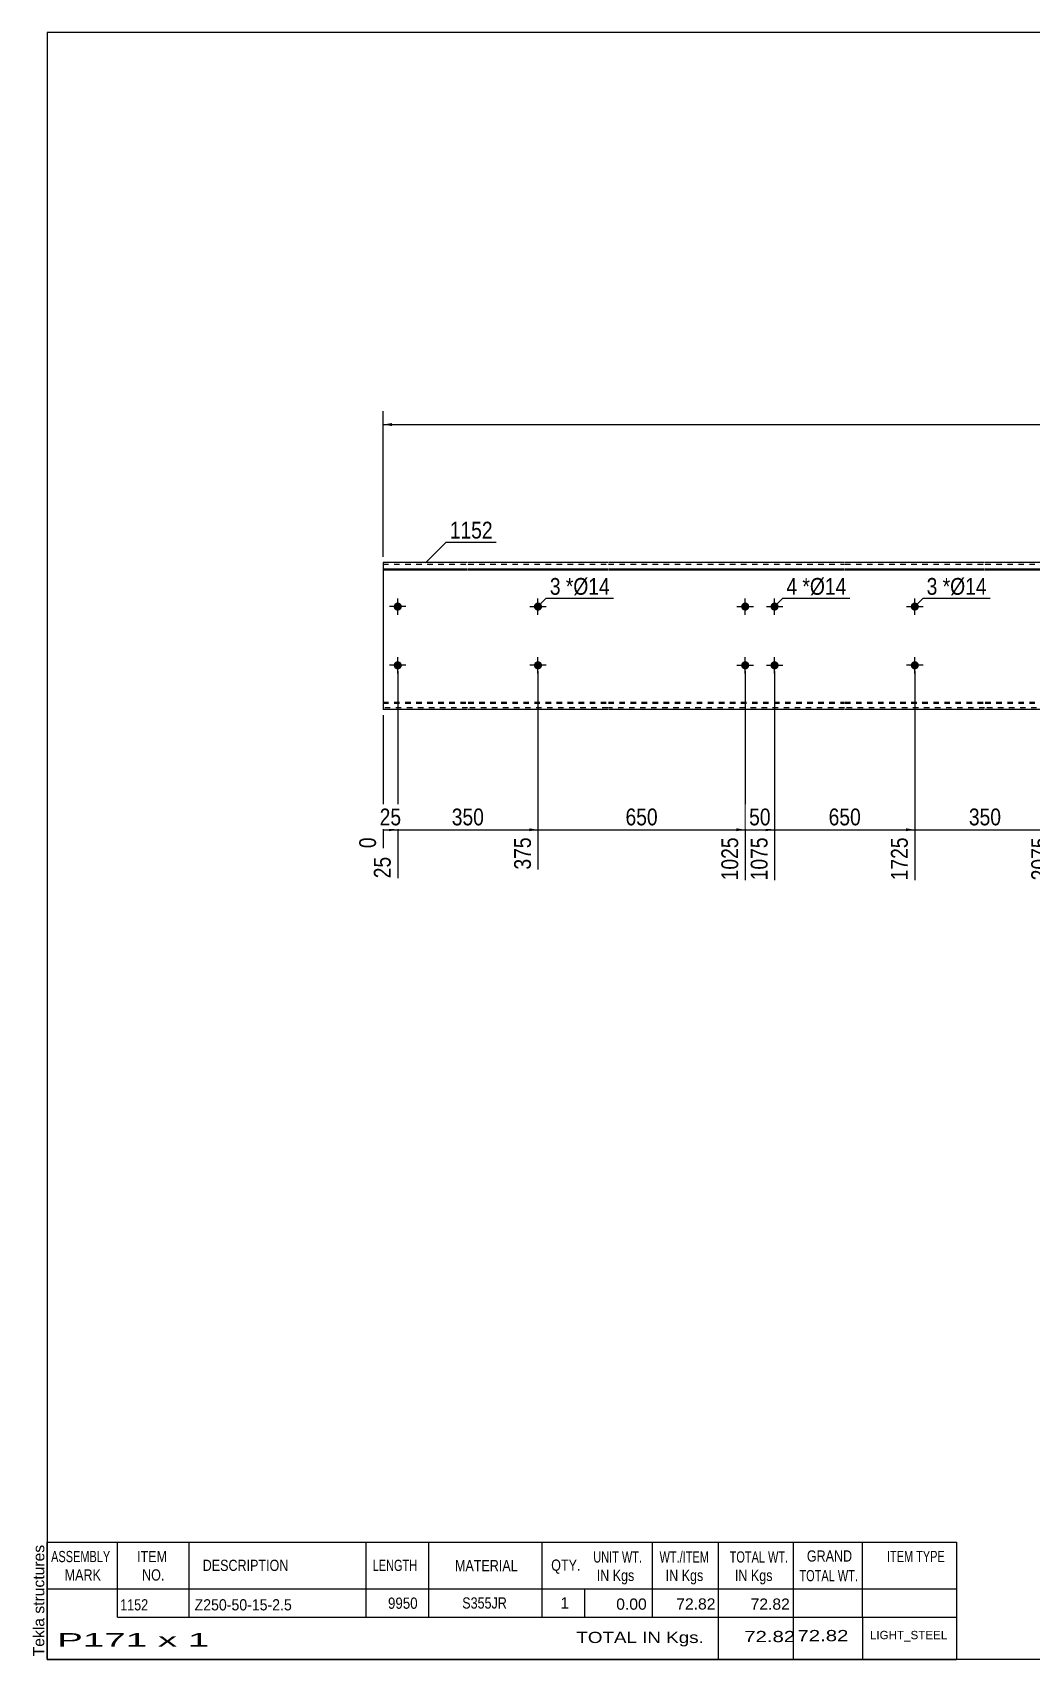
# Model space of a CAD drawing. Header units: millimetres. Extents: x -60 to 343, y -174 to 103.
# Drawn here: x -59.7 to 110.5, y -174.3 to 102.8 of the extents above; entities that cross this region are included whole.
import ezdxf

# ---------------------------------------------------------------- set-up
doc = ezdxf.new("R2010")
doc.units = ezdxf.units.MM
doc.linetypes.add('DXK_LINE_DOT1', pattern=[1.8814, 0.9407, -0.9407])
doc.styles.add('Arial', font='ARIAL.TTF', dxfattribs={"height": 0.2})
doc.styles.add('Arial Narrow', font='ARIALN.TTF', dxfattribs={"height": 0.2})

# ---------------------------------------------------------------- blocks, each defined once
blk = doc.blocks.new('Unknown-627188763-1854')
at = {"color": 5, "linetype": 'Continuous'}
for p, q in [((342.8, 102.75), (-57.2, 102.75)), ((-57.2, 102.75), (-57.2, -174.25)), ((342.8, -174.25), (342.8, 102.75)), ((-57.2, -174.25), (342.8, -174.25))]:
    blk.add_line(p, q, dxfattribs=at)
at = {"color": 174, "linetype": 'Continuous', "style": 'Arial'}
blk.add_text('Tekla structures', height=1.9102, rotation=90, dxfattribs=at).set_placement((-57.7, -173.75))
blk = doc.blocks.new('Part-627188763-1218 - 1203')
at = {"color": 2, "linetype": 'Continuous'}
for p, q in [((14.4, 12.5), (0, 12.5)), ((0, 12.5), (0, -12.5)), ((0, 11.44), (14.4, 11.44)), ((0, 11.26), (14.4, 11.26)), ((38.29, 12.5), (14.5, 12.5)), ((14.5, 11.44), (38.29, 11.44)), ((14.5, 11.26), (38.29, 11.26)), ((78.59, 12.5), (38.39, 12.5)), ((38.39, 11.44), (78.59, 11.44)), ((38.39, 11.26), (78.59, 11.26)), ((102.48, 12.5), (78.69, 12.5)), ((78.69, 11.44), (102.48, 11.44)), ((78.69, 11.26), (102.48, 11.26)), ((126.38, 12.5), (102.58, 12.5)), ((102.58, 11.44), (126.38, 11.44)), ((102.58, 11.26), (126.38, 11.26)), ((149.48, 12.5), (126.48, 12.5)), ((126.48, 11.44), (149.48, 11.44)), ((126.48, 11.26), (149.48, 11.26)), ((193.37, 12.5), (149.58, 12.5)), ((149.58, 11.44), (193.37, 11.44)), ((149.58, 11.26), (193.37, 11.26)), ((233.67, 12.5), (193.47, 12.5)), ((193.47, 11.44), (233.67, 11.44)), ((193.47, 11.26), (233.67, 11.26)), ((268.16, 12.5), (233.77, 12.5)), ((233.77, 11.44), (268.16, 11.44)), ((233.77, 11.26), (268.16, 11.26)), ((268.16, -12.5), (268.16, 12.5)), ((14.4, -12.5), (0, -12.5)), ((38.29, -12.5), (14.5, -12.5)), ((78.59, -12.5), (38.39, -12.5)), ((102.48, -12.5), (78.69, -12.5)), ((126.38, -12.5), (102.58, -12.5)), ((149.48, -12.5), (126.48, -12.5)), ((193.37, -12.5), (149.58, -12.5)), ((233.67, -12.5), (193.47, -12.5)), ((268.16, -12.5), (233.77, -12.5))]:
    blk.add_line(p, q, dxfattribs=at)
at = {"color": 7, "linetype": 'DXK_LINE_DOT1'}
for p, q in [((0, 12.25), (14.4, 12.25)), ((14.5, 12.25), (38.29, 12.25)), ((38.39, 12.25), (78.59, 12.25)), ((78.69, 12.25), (102.48, 12.25)), ((102.58, 12.25), (126.38, 12.25)), ((126.48, 12.25), (149.48, 12.25)), ((149.58, 12.25), (193.37, 12.25)), ((193.47, 12.25), (233.67, 12.25)), ((233.77, 12.25), (268.16, 12.25)), ((0, -11.26), (14.4, -11.26)), ((0, -11.44), (14.4, -11.44)), ((14.4, -12.25), (0, -12.25)), ((14.5, -11.26), (38.29, -11.26)), ((14.5, -11.44), (38.29, -11.44)), ((38.29, -12.25), (14.5, -12.25)), ((38.39, -11.26), (78.59, -11.26)), ((38.39, -11.44), (78.59, -11.44)), ((78.59, -12.25), (38.39, -12.25)), ((78.69, -11.26), (102.48, -11.26)), ((78.69, -11.44), (102.48, -11.44)), ((102.48, -12.25), (78.69, -12.25)), ((102.58, -11.26), (126.38, -11.26)), ((102.58, -11.44), (126.38, -11.44)), ((126.38, -12.25), (102.58, -12.25)), ((126.48, -11.26), (149.48, -11.26)), ((126.48, -11.44), (149.48, -11.44)), ((149.48, -12.25), (126.48, -12.25)), ((149.58, -11.26), (193.37, -11.26)), ((149.58, -11.44), (193.37, -11.44)), ((193.37, -12.25), (149.58, -12.25)), ((193.47, -11.26), (233.67, -11.26)), ((193.47, -11.44), (233.67, -11.44)), ((233.67, -12.25), (193.47, -12.25)), ((233.77, -11.26), (268.16, -11.26)), ((233.77, -11.44), (268.16, -11.44)), ((268.16, -12.25), (233.77, -12.25))]:
    blk.add_line(p, q, dxfattribs=at)
blk = doc.blocks.new('Bolt-627188763-1219 - 1203')
at = {"linetype": 'Continuous'}
blk.add_hatch(color=3, dxfattribs=at).paths.add_polyline_path([(89.88, -5, -1), (91.28, -5, -1)])
at = {"color": 3, "linetype": 'Continuous'}
for p, q in [((91.98, -5), (89.18, -5)), ((90.58, -6.4), (90.58, -3.6))]:
    blk.add_line(p, q, dxfattribs=at)
blk = doc.blocks.new('Bolt-627188763-1220 - 1203')
at = {"linetype": 'Continuous'}
blk.add_hatch(color=3, dxfattribs=at).paths.add_polyline_path([(25.69, -5, -1), (27.09, -5, -1)])
at = {"color": 3, "linetype": 'Continuous'}
for p, q in [((27.79, -5), (24.99, -5)), ((26.39, -6.4), (26.39, -3.6))]:
    blk.add_line(p, q, dxfattribs=at)
blk = doc.blocks.new('Bolt-627188763-1225 - 1203')
at = {"linetype": 'Continuous'}
for points in [[(1.8, 5, -1), (3.2, 5, -1)], [(113.78, 5, -1), (115.18, 5, -1)]]:
    blk.add_hatch(color=3, dxfattribs=at).paths.add_polyline_path(points)
at = {"color": 3, "linetype": 'Continuous'}
for p, q in [((2.5, 3.6), (2.5, 6.4)), ((114.48, 3.6), (114.48, 6.4)), ((3.9, 5), (1.1, 5)), ((115.88, 5), (113.08, 5))]:
    blk.add_line(p, q, dxfattribs=at)
blk = doc.blocks.new('Bolt-627188763-1226 - 1203')
at = {"linetype": 'Continuous'}
for points in [[(1.8, -5, -1), (3.2, -5, -1)], [(113.78, -5, -1), (115.18, -5, -1)]]:
    blk.add_hatch(color=3, dxfattribs=at).paths.add_polyline_path(points)
at = {"color": 3, "linetype": 'Continuous'}
for p, q in [((3.9, -5), (1.1, -5)), ((2.5, -6.4), (2.5, -3.6)), ((115.88, -5), (113.08, -5)), ((114.48, -6.4), (114.48, -3.6))]:
    blk.add_line(p, q, dxfattribs=at)
blk = doc.blocks.new('Bolt-627188763-1228 - 1203')
at = {"linetype": 'Continuous'}
for points in [[(60.99, 5, -1), (62.39, 5, -1)], [(65.99, 5, -1), (67.39, 5, -1)], [(60.99, -5, -1), (62.39, -5, -1)], [(65.99, -5, -1), (67.39, -5, -1)]]:
    blk.add_hatch(color=3, dxfattribs=at).paths.add_polyline_path(points)
at = {"color": 3, "linetype": 'Continuous'}
for p, q in [((61.69, 3.6), (61.69, 6.4)), ((66.69, 3.6), (66.69, 6.4)), ((60.29, 5), (63.09, 5)), ((65.29, 5), (68.09, 5)), ((60.29, -5), (63.09, -5)), ((61.69, -6.4), (61.69, -3.6)), ((65.29, -5), (68.09, -5)), ((66.69, -6.4), (66.69, -3.6))]:
    blk.add_line(p, q, dxfattribs=at)
blk = doc.blocks.new('Bolt-627188763-1229 - 1203')
at = {"linetype": 'Continuous'}
blk.add_hatch(color=3, dxfattribs=at).paths.add_polyline_path([(25.69, 5, -1), (27.09, 5, -1)])
at = {"color": 3, "linetype": 'Continuous'}
for p, q in [((26.39, 3.6), (26.39, 6.4)), ((24.99, 5), (27.79, 5))]:
    blk.add_line(p, q, dxfattribs=at)
blk = doc.blocks.new('Bolt-627188763-1230 - 1203')
at = {"linetype": 'Continuous'}
blk.add_hatch(color=3, dxfattribs=at).paths.add_polyline_path([(89.88, 5, -1), (91.28, 5, -1)])
at = {"color": 3, "linetype": 'Continuous'}
for p, q in [((90.58, 3.6), (90.58, 6.4)), ((89.18, 5), (91.98, 5))]:
    blk.add_line(p, q, dxfattribs=at)
blk = doc.blocks.new('Bolt-627188763-1231 - 1203')
at = {"linetype": 'Continuous'}
blk.add_hatch(color=3, dxfattribs=at).paths.add_polyline_path([(89.88, -5, -1), (91.28, -5, -1)])
at = {"color": 3, "linetype": 'Continuous'}
for p, q in [((91.98, -5), (89.18, -5)), ((90.58, -6.4), (90.58, -3.6))]:
    blk.add_line(p, q, dxfattribs=at)
blk = doc.blocks.new('Bolt-627188763-1232 - 1203')
at = {"linetype": 'Continuous'}
blk.add_hatch(color=3, dxfattribs=at).paths.add_polyline_path([(25.69, -5, -1), (27.09, -5, -1)])
at = {"color": 3, "linetype": 'Continuous'}
for p, q in [((27.79, -5), (24.99, -5)), ((26.39, -6.4), (26.39, -3.6))]:
    blk.add_line(p, q, dxfattribs=at)
blk = doc.blocks.new('StraightDimension-627188763-1293 - 1203')
at = {"linetype": 'Continuous'}
blk.add_hatch(color=7, dxfattribs=at).paths.add_polyline_path([(60.19, -32.75), (61.69, -33), (60.19, -33.25)])
at = {"color": 7, "linetype": 'Continuous'}
for p, q in [((26.39, -6), (26.39, -39.78)), ((61.69, -6), (61.69, -41.61)), ((26.39, -33), (61.69, -33))]:
    blk.add_line(p, q, dxfattribs=at)
at = {"color": 0}
blk.add_wipeout([(47.38, -32.85), (47.38, -28.65), (40.7, -28.65), (40.7, -32.85)], dxfattribs=at)
at = {"color": 0, "linetype": 'Continuous'}
blk.add_wipeout([(61.09, -33.7), (56.89, -33.7), (56.89, -42.21), (61.09, -42.21)], dxfattribs=at)
at = {"color": 3, "style": 'Arial Narrow'}
blk.add_text('650', height=2.863, dxfattribs=at).set_placement((41.3, -32.25))
at = {"color": 3, "linetype": 'Continuous', "style": 'Arial Narrow'}
blk.add_text('1025', height=2.863, rotation=90.0002, dxfattribs=at).set_placement((60.49, -41.61))
blk = doc.blocks.new('StraightDimension-627188763-1292 - 1203')
at = {"linetype": 'Continuous'}
blk.add_hatch(color=7, dxfattribs=at).paths.add_polyline_path([(65.19, -32.75), (66.69, -33), (65.19, -33.25)])
at = {"color": 7, "linetype": 'Continuous'}
for p, q in [((61.69, -6), (61.69, -41.61)), ((66.69, -6), (66.69, -41.61)), ((61.69, -33), (66.69, -33))]:
    blk.add_line(p, q, dxfattribs=at)
at = {"color": 0}
blk.add_wipeout([(66.62, -32.85), (66.62, -28.65), (61.76, -28.65), (61.76, -32.85)], dxfattribs=at)
at = {"color": 3, "style": 'Arial Narrow'}
blk.add_text('50', height=2.863, dxfattribs=at).set_placement((62.36, -32.25))
at = {"color": 0, "linetype": 'Continuous'}
blk.add_wipeout([(66.09, -33.7), (61.89, -33.7), (61.89, -42.21), (66.09, -42.21)], dxfattribs=at)
at = {"color": 3, "linetype": 'Continuous', "style": 'Arial Narrow'}
blk.add_text('1075', height=2.863, rotation=90.0002, dxfattribs=at).set_placement((65.49, -41.61))
blk = doc.blocks.new('StraightDimension-627188763-1291 - 1203')
at = {"linetype": 'Continuous'}
blk.add_hatch(color=7, dxfattribs=at).paths.add_polyline_path([(89.08, -32.75), (90.58, -33), (89.08, -33.25)])
at = {"color": 7, "linetype": 'Continuous'}
for p, q in [((66.69, -6), (66.69, -41.61)), ((90.58, -6), (90.58, -41.61)), ((66.69, -33), (90.58, -33))]:
    blk.add_line(p, q, dxfattribs=at)
at = {"color": 0}
blk.add_wipeout([(81.98, -32.85), (81.98, -28.65), (75.3, -28.65), (75.3, -32.85)], dxfattribs=at)
at = {"color": 0, "linetype": 'Continuous'}
blk.add_wipeout([(89.98, -33.7), (85.78, -33.7), (85.78, -42.21), (89.98, -42.21)], dxfattribs=at)
at = {"color": 3, "style": 'Arial Narrow'}
blk.add_text('650', height=2.863, dxfattribs=at).set_placement((75.9, -32.25))
at = {"color": 3, "linetype": 'Continuous', "style": 'Arial Narrow'}
blk.add_text('1725', height=2.863, rotation=90.0002, dxfattribs=at).set_placement((89.38, -41.61))
blk = doc.blocks.new('StraightDimension-627188763-1290 - 1203')
at = {"linetype": 'Continuous'}
blk.add_hatch(color=7, dxfattribs=at).paths.add_polyline_path([(112.98, -32.75), (114.48, -33), (112.98, -33.25)])
at = {"color": 7, "linetype": 'Continuous'}
for p, q in [((90.58, -6), (90.58, -41.61)), ((114.48, -6), (114.48, -41.61)), ((90.58, -33), (114.48, -33))]:
    blk.add_line(p, q, dxfattribs=at)
at = {"color": 0}
blk.add_wipeout([(105.87, -32.85), (105.87, -28.65), (99.19, -28.65), (99.19, -32.85)], dxfattribs=at)
at = {"color": 0, "linetype": 'Continuous'}
blk.add_wipeout([(113.88, -33.7), (109.68, -33.7), (109.68, -42.21), (113.88, -42.21)], dxfattribs=at)
at = {"color": 3, "style": 'Arial Narrow'}
blk.add_text('350', height=2.863, dxfattribs=at).set_placement((99.79, -32.25))
at = {"color": 3, "linetype": 'Continuous', "style": 'Arial Narrow'}
blk.add_text('2075', height=2.863, rotation=90.0002, dxfattribs=at).set_placement((113.28, -41.61))
blk = doc.blocks.new('StraightDimension-627188763-1294 - 1203')
at = {"linetype": 'Continuous'}
blk.add_hatch(color=7, dxfattribs=at).paths.add_polyline_path([(24.89, -32.75), (26.39, -33), (24.89, -33.25)])
at = {"color": 7, "linetype": 'Continuous'}
for p, q in [((2.5, -6), (2.5, -41.26)), ((26.39, -6), (26.39, -39.78)), ((2.5, -33), (26.39, -33))]:
    blk.add_line(p, q, dxfattribs=at)
at = {"color": 0}
blk.add_wipeout([(17.79, -32.85), (17.79, -28.65), (11.1, -28.65), (11.1, -32.85)], dxfattribs=at)
at = {"color": 0, "linetype": 'Continuous'}
blk.add_wipeout([(25.79, -33.7), (21.59, -33.7), (21.59, -40.38), (25.79, -40.38)], dxfattribs=at)
at = {"color": 3, "style": 'Arial Narrow'}
blk.add_text('350', height=2.863, dxfattribs=at).set_placement((11.7, -32.25))
at = {"color": 3, "linetype": 'Continuous', "style": 'Arial Narrow'}
blk.add_text('375', height=2.863, rotation=90.0002, dxfattribs=at).set_placement((25.19, -39.78))
blk = doc.blocks.new('StraightDimension-627188763-1295 - 1203')
at = {"linetype": 'Continuous'}
blk.add_hatch(color=7, dxfattribs=at).paths.add_polyline_path([(1, -32.75), (2.5, -33), (1, -33.25)])
at = {"color": 7, "linetype": 'Continuous'}
for p, q in [((2.5, -6), (2.5, -41.26)), ((0, -13.5), (0, -36.13)), ((0, -33), (2.5, -33))]:
    blk.add_line(p, q, dxfattribs=at)
at = {"color": 0}
blk.add_wipeout([(3.68, -32.85), (3.68, -28.65), (-1.18, -28.65), (-1.18, -32.85)], dxfattribs=at)
at = {"color": 0, "linetype": 'Continuous'}
blk.add_wipeout([(1.9, -37), (-2.3, -37), (-2.3, -41.86), (1.9, -41.86)], dxfattribs=at)
at = {"color": 3, "style": 'Arial Narrow'}
blk.add_text('25', height=2.863, dxfattribs=at).set_placement((-0.58, -32.25))
at = {"color": 0, "linetype": 'Continuous'}
blk.add_wipeout([(-0.6, -33.7), (-4.8, -33.7), (-4.8, -36.73), (-0.6, -36.73)], dxfattribs=at)
at = {"color": 3, "linetype": 'Continuous', "style": 'Arial Narrow'}
for s, height, p in [('0', 2.86, (-1.2, -36.13)), ('25', 2.863, (1.3, -41.26))]:
    blk.add_text(s, height=height, rotation=90.0002, dxfattribs=at).set_placement(p)
blk = doc.blocks.new('StraightDimension-627188763-1371 - 1203')
at = {"linetype": 'Continuous'}
for points in [[(1.5, 35.75), (0, 36), (1.5, 36.25)], [(266.66, 36.25), (268.16, 36), (266.66, 35.75)]]:
    blk.add_hatch(color=7, dxfattribs=at).paths.add_polyline_path(points)
at = {"color": 7, "linetype": 'Continuous'}
for p, q in [((0, 13.5), (0, 38.25)), ((268.16, 13.5), (268.16, 38.25)), ((0, 36), (268.16, 36))]:
    blk.add_line(p, q, dxfattribs=at)
at = {"color": 0}
blk.add_wipeout([(138.34, 36.15), (138.34, 40.35), (129.83, 40.35), (129.83, 36.15)], dxfattribs=at)
at = {"color": 3, "style": 'Arial Narrow'}
blk.add_text('9950', height=2.863, dxfattribs=at).set_placement((130.43, 36.75))
blk = doc.blocks.new('CBS_BOM-627188763-1935')
at = {"color": 7, "linetype": 'Continuous'}
for p, q in [((-57.23, -162.28), (-57.23, -154.28)), ((-57.23, -154.28), (97.69, -154.28)), ((-45.23, -162.28), (-45.23, -154.28)), ((-33.04, -162.28), (-33.04, -154.28)), ((-2.88, -162.28), (-2.88, -154.28)), ((7.8, -162.28), (7.8, -154.28)), ((27.12, -162.28), (27.12, -154.28)), ((45.92, -162.28), (45.92, -154.28)), ((57.13, -162.28), (57.13, -154.28)), ((69.92, -162.28), (69.92, -154.28)), ((81.67, -162.28), (81.67, -154.28)), ((97.69, -154.29), (97.69, -162.27)), ((-57.23, -162.28), (97.69, -162.28)), ((-57.23, -167.08), (-57.23, -162.28)), ((-45.23, -167.08), (-45.23, -162.28)), ((-33.04, -167.08), (-33.04, -162.28)), ((-2.88, -167.08), (-2.88, -162.28)), ((7.8, -167.08), (7.8, -162.28)), ((27.12, -167.08), (27.12, -162.28)), ((34.38, -167.08), (34.38, -162.28)), ((45.92, -167.08), (45.92, -162.28)), ((57.13, -167.08), (57.13, -162.28)), ((69.92, -167.08), (69.92, -162.28)), ((81.69, -167.08), (81.69, -162.28)), ((97.69, -162.28), (97.69, -167.08)), ((-57.23, -174.28), (-57.23, -167.1)), ((-45.23, -167.08), (97.69, -167.08)), ((57.13, -174.28), (57.13, -167.1)), ((69.92, -174.28), (69.92, -167.1)), ((81.73, -174.28), (81.73, -167.1)), ((97.69, -167.08), (97.69, -174.28)), ((-57.23, -174.28), (97.69, -174.28))]:
    blk.add_line(p, q, dxfattribs=at)
at = {"color": 3, "linetype": 'Continuous', "style": 'Arial'}
for s, height, width, p in [('ASSEMBLY', 1.91, 0.7, (-56.55, -157.71)), ('ITEM', 1.91, 0.8, (-41.9, -157.71)), ('DESCRIPTION', 1.9102, 0.8, (-30.72, -159.21)), ('LENGTH', 1.91, 0.7, (-1.77, -159.21)), ('MATERIAL', 1.91, 0.8, (12.25, -159.26)), ('QTY.', 1.91, 0.8, (28.64, -159.18)), ('UNIT WT.', 1.91, 0.7, (35.81, -157.78)), ('WT./ITEM', 1.91, 0.7, (47.1, -157.78)), ('TOTAL WT.', 1.91, 0.7, (59.04, -157.78)), ('GRAND', 1.91, 0.8, (72.19, -157.62)), ('ITEM TYPE', 1.91, 0.7, (85.83, -157.7)), ('MARK', 1.91, 0.8, (-54.23, -160.84)), ('NO.', 1.91, 0.8, (-41.05, -160.84)), ('IN Kgs', 1.91, 0.8, (36.39, -160.92)), ('IN Kgs', 1.91, 0.8, (48.14, -160.92)), ('IN Kgs', 1.91, 0.8, (59.93, -160.92)), ('TOTAL WT.', 1.91, 0.7, (70.93, -160.96))]:
    blk.add_text(s, height=height, dxfattribs=dict(at, width=width)).set_placement(p)
at = {"color": 7, "linetype": 'Continuous', "style": 'Arial'}
for s, height, width, p in [('1152', 1.91, 0.8, (-44.77, -165.93)), ('Z250-50-15-2.5', 1.9102, 0.9, (-32.1, -165.93)), ('9950', 1.91, 0.85, (0.84, -165.65)), ('S355JR', 1.91, 0.8, (13.49, -165.62))]:
    blk.add_text(s, height=height, dxfattribs=dict(at, width=width)).set_placement(p)
for s, p in [('1', (30.21, -165.62)), ('0.00', (39.72, -165.81)), ('72.82', (49.94, -165.78)), ('72.82', (62.61, -165.81))]:
    blk.add_text(s, height=1.91, dxfattribs=at).set_placement(p)
at = {"color": 6, "linetype": 'Continuous', "style": 'Arial'}
for s, height, width, p in [('P171 x 1', 2.292, 2.05, (-55.51, -172.09)), ('TOTAL IN Kgs.', 1.9102, 1.2, (32.93, -171.48)), ('72.82', 1.91, 1.3, (61.52, -171.33)), ('72.82', 1.91, 1.3, (70.59, -171.17))]:
    blk.add_text(s, height=height, dxfattribs=dict(at, width=width)).set_placement(p)
blk.add_text('LIGHT_STEEL', height=1.4135, dxfattribs=at).set_placement((82.94, -170.83))
blk = doc.blocks.new('Mark-627188763-1422 - 1203')
at = {"color": 0}
blk.add_wipeout([(70.53, 7.01), (70.53, 10.01), (68.71, 10.01), (68.71, 7.01)], dxfattribs=at)
blk.add_wipeout([(70.53, 7.01), (70.53, 10.01), (68.71, 10.01), (68.71, 7.01)], dxfattribs=at)
at = {"color": 7, "linetype": 'Continuous'}
blk.add_line((66.69, 5), (68.11, 6.41), dxfattribs=at)
at = {"color": 0}
blk.add_wipeout([(72.71, 7.01), (72.71, 10.01), (71.43, 10.01), (71.43, 7.01)], dxfattribs=at)
blk.add_wipeout([(72.71, 7.01), (72.71, 10.01), (71.43, 10.01), (71.43, 7.01)], dxfattribs=at)
at = {"color": 3, "style": 'Arial Narrow'}
blk.add_text('4', height=2.86, dxfattribs=at).set_placement((68.71, 7.01))
at = {"color": 0}
blk.add_wipeout([(78.92, 7.01), (78.92, 10.01), (72.71, 10.01), (72.71, 7.01)], dxfattribs=at)
blk.add_wipeout([(78.92, 7.01), (78.92, 10.01), (72.71, 10.01), (72.71, 7.01)], dxfattribs=at)
at = {"color": 7, "linetype": 'Continuous'}
blk.add_line((68.11, 6.41), (79.52, 6.41), dxfattribs=at)
at = {"color": 3, "style": 'Arial Narrow'}
for s, height, p in [('*', 2.86, (71.43, 7.01)), ('Ø14', 2.863, (72.71, 7.01))]:
    blk.add_text(s, height=height, dxfattribs=at).set_placement(p)
blk = doc.blocks.new('Mark-627188763-1374 - 1203')
at = {"color": 0}
blk.add_wipeout([(18.67, 16.59), (18.67, 19.59), (11.36, 19.59), (11.36, 16.59)], dxfattribs=at)
blk.add_wipeout([(18.67, 16.59), (18.67, 19.59), (11.36, 19.59), (11.36, 16.59)], dxfattribs=at)
at = {"color": 7, "linetype": 'Continuous'}
for p, q in [((7.22, 12.45), (10.76, 15.99)), ((10.76, 15.99), (19.27, 15.99))]:
    blk.add_line(p, q, dxfattribs=at)
at = {"color": 3, "style": 'Arial Narrow'}
blk.add_text('1152', height=2.863, dxfattribs=at).set_placement((11.36, 16.59))
blk = doc.blocks.new('MarkSet-627188763-1386 - 1203')
at = {"color": 0}
blk.add_wipeout([(94.43, 7.01), (94.43, 10.01), (92.6, 10.01), (92.6, 7.01)], dxfattribs=at)
blk.add_wipeout([(94.43, 7.01), (94.43, 10.01), (92.6, 10.01), (92.6, 7.01)], dxfattribs=at)
at = {"color": 7, "linetype": 'Continuous'}
blk.add_line((90.58, 5), (92, 6.41), dxfattribs=at)
at = {"color": 0}
blk.add_wipeout([(96.6, 7.01), (96.6, 10.01), (95.33, 10.01), (95.33, 7.01)], dxfattribs=at)
blk.add_wipeout([(96.6, 7.01), (96.6, 10.01), (95.33, 10.01), (95.33, 7.01)], dxfattribs=at)
at = {"color": 3, "style": 'Arial Narrow'}
blk.add_text('3', height=2.86, dxfattribs=at).set_placement((92.6, 7.01))
at = {"color": 0}
blk.add_wipeout([(102.82, 7.01), (102.82, 10.01), (96.6, 10.01), (96.6, 7.01)], dxfattribs=at)
blk.add_wipeout([(102.82, 7.01), (102.82, 10.01), (96.6, 10.01), (96.6, 7.01)], dxfattribs=at)
at = {"color": 7, "linetype": 'Continuous'}
blk.add_line((92, 6.41), (103.42, 6.41), dxfattribs=at)
at = {"color": 3, "style": 'Arial Narrow'}
for s, height, p in [('*', 2.86, (95.33, 7.01)), ('Ø14', 2.863, (96.6, 7.01))]:
    blk.add_text(s, height=height, dxfattribs=at).set_placement(p)
blk = doc.blocks.new('MarkSet-627188763-1393 - 1203')
at = {"color": 0}
blk.add_wipeout([(30.24, 7.01), (30.24, 10.01), (28.41, 10.01), (28.41, 7.01)], dxfattribs=at)
blk.add_wipeout([(30.24, 7.01), (30.24, 10.01), (28.41, 10.01), (28.41, 7.01)], dxfattribs=at)
at = {"color": 7, "linetype": 'Continuous'}
blk.add_line((26.39, 5), (27.81, 6.41), dxfattribs=at)
at = {"color": 0}
blk.add_wipeout([(32.41, 7.01), (32.41, 10.01), (31.14, 10.01), (31.14, 7.01)], dxfattribs=at)
blk.add_wipeout([(32.41, 7.01), (32.41, 10.01), (31.14, 10.01), (31.14, 7.01)], dxfattribs=at)
at = {"color": 3, "style": 'Arial Narrow'}
blk.add_text('3', height=2.86, dxfattribs=at).set_placement((28.41, 7.01))
at = {"color": 0}
blk.add_wipeout([(38.63, 7.01), (38.63, 10.01), (32.41, 10.01), (32.41, 7.01)], dxfattribs=at)
blk.add_wipeout([(38.63, 7.01), (38.63, 10.01), (32.41, 10.01), (32.41, 7.01)], dxfattribs=at)
at = {"color": 7, "linetype": 'Continuous'}
blk.add_line((27.81, 6.41), (39.23, 6.41), dxfattribs=at)
at = {"color": 3, "style": 'Arial Narrow'}
for s, height, p in [('*', 2.86, (31.14, 7.01)), ('Ø14', 2.863, (32.41, 7.01))]:
    blk.add_text(s, height=height, dxfattribs=at).set_placement(p)

msp = doc.modelspace()

# ---------------------------------------------------------------- block references
for name in ['Unknown-627188763-1854', 'Part-627188763-1218 - 1203', 'Bolt-627188763-1225 - 1203', 'Bolt-627188763-1229 - 1203', 'Bolt-627188763-1228 - 1203', 'Bolt-627188763-1230 - 1203', 'Bolt-627188763-1226 - 1203', 'Bolt-627188763-1220 - 1203', 'Bolt-627188763-1232 - 1203', 'Bolt-627188763-1219 - 1203', 'Bolt-627188763-1231 - 1203', 'CBS_BOM-627188763-1935']:
    msp.add_blockref(name, (0, 0))

# ---------------------------------------------------------------- next in the draw order: block references
for name in ['StraightDimension-627188763-1371 - 1203', 'MarkSet-627188763-1393 - 1203', 'Mark-627188763-1422 - 1203', 'MarkSet-627188763-1386 - 1203', 'StraightDimension-627188763-1293 - 1203']:
    msp.add_blockref(name, (0, 0))

# ---------------------------------------------------------------- next in the draw order: block references
for name in ['Mark-627188763-1374 - 1203', 'StraightDimension-627188763-1294 - 1203', 'StraightDimension-627188763-1292 - 1203']:
    msp.add_blockref(name, (0, 0))

# ---------------------------------------------------------------- next in the draw order: block references
for name in ['StraightDimension-627188763-1295 - 1203', 'StraightDimension-627188763-1291 - 1203']:
    msp.add_blockref(name, (0, 0))

# ---------------------------------------------------------------- next in the draw order: block references
msp.add_blockref('StraightDimension-627188763-1290 - 1203', (0, 0))

doc.saveas('drawing.dxf')
